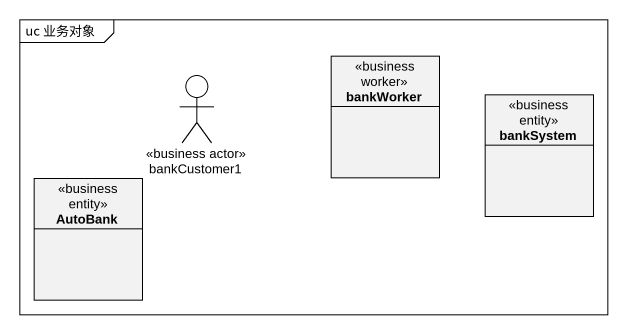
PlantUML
@startuml
mainframe uc 业务对象
allowmixing
hide circle
hide empty members
class bankWorker <<business worker>>
actor bankCustomer1 <<business actor>>
class bankSystem <<business entity>>
class AutoBank <<business entity>>
@enduml
